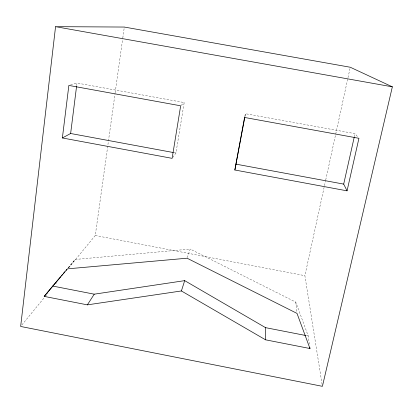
<?xml version="1.0" encoding="UTF-8"?>
<svg xmlns="http://www.w3.org/2000/svg" width="413" height="413" viewBox="0 0 413 413"><rect width="100%" height="100%" fill="white"/><g stroke="black" fill="none" stroke-linecap="round" stroke-linejoin="round"><path stroke-width="0.31" stroke-dasharray="2.06 1.55" d="M76.668 85.599L76.988 83.049L184.198 102.563L175.948 153.016L172.82 157.379M68.759 267.81L95.264 235.508L115.082 93.348M115.17 92.713L122.723 38.528M122.811 37.888L124.323 27.051M244.992 116.234L245.456 113.714L355.015 133.652L358.154 137.369M322.104 384.42L304.882 275.672L324.35 186.253M324.489 185.623L325.583 180.584M325.723 179.954L350.265 67.242M354.318 136.77L355.015 133.652M244.873 116.208L245.456 113.714M187.29 257.604L190.197 249.075L295.77 302.125L308.237 335.991L309.363 344.137M21.874 324.969L44.707 297.133M45.115 296.637L47.965 293.158M55.714 283.716L56.529 282.724M68.274 267.856L75.176 259.462L190.197 249.075M68.104 267.836L75.176 259.462M181.106 105.398L184.198 102.563M70.602 84.918L76.988 83.049M174.043 152.66L175.948 153.016M95.264 235.508L304.882 275.672M306.353 335.619L308.237 335.991M295.77 302.125L296.875 312.151"/><path stroke-width="0.62" d="M265.569 339.816L265.569 327.654L184.694 280.644L94.241 294.175L52.719 286.064L44.206 296.395L87.365 304.861L181.395 290.959L265.569 339.816L309.972 348.526L309.796 347.271M55.559 26.669L20.65 326.456L322.408 386.331L392.35 86.833L350.265 67.242L124.323 27.051L55.559 26.669L392.35 86.833M62.378 137.968L68.857 85.429L180.667 105.805L172.128 158.349L62.378 137.968L70.633 133.497L173.408 152.542M70.633 133.497L76.586 86.24M234.852 170.001L244.579 117.457L358.938 138.298L347.059 190.842L234.852 170.001L244.873 116.864M347.059 190.842L343.693 184.105L354.178 137.39M181.395 290.959L184.694 280.644M87.365 304.861L94.241 294.175M52.719 286.064L60.623 276.705M61.454 275.719L62.699 274.237M63.53 273.256L64.779 271.775M66.028 270.298L66.86 269.312M44.206 296.395L67.458 268.848L187.084 258.213L297.009 313.4L309.972 348.526M236.117 164.167L343.693 184.105M265.569 327.654L305.728 335.501"/></g></svg>
